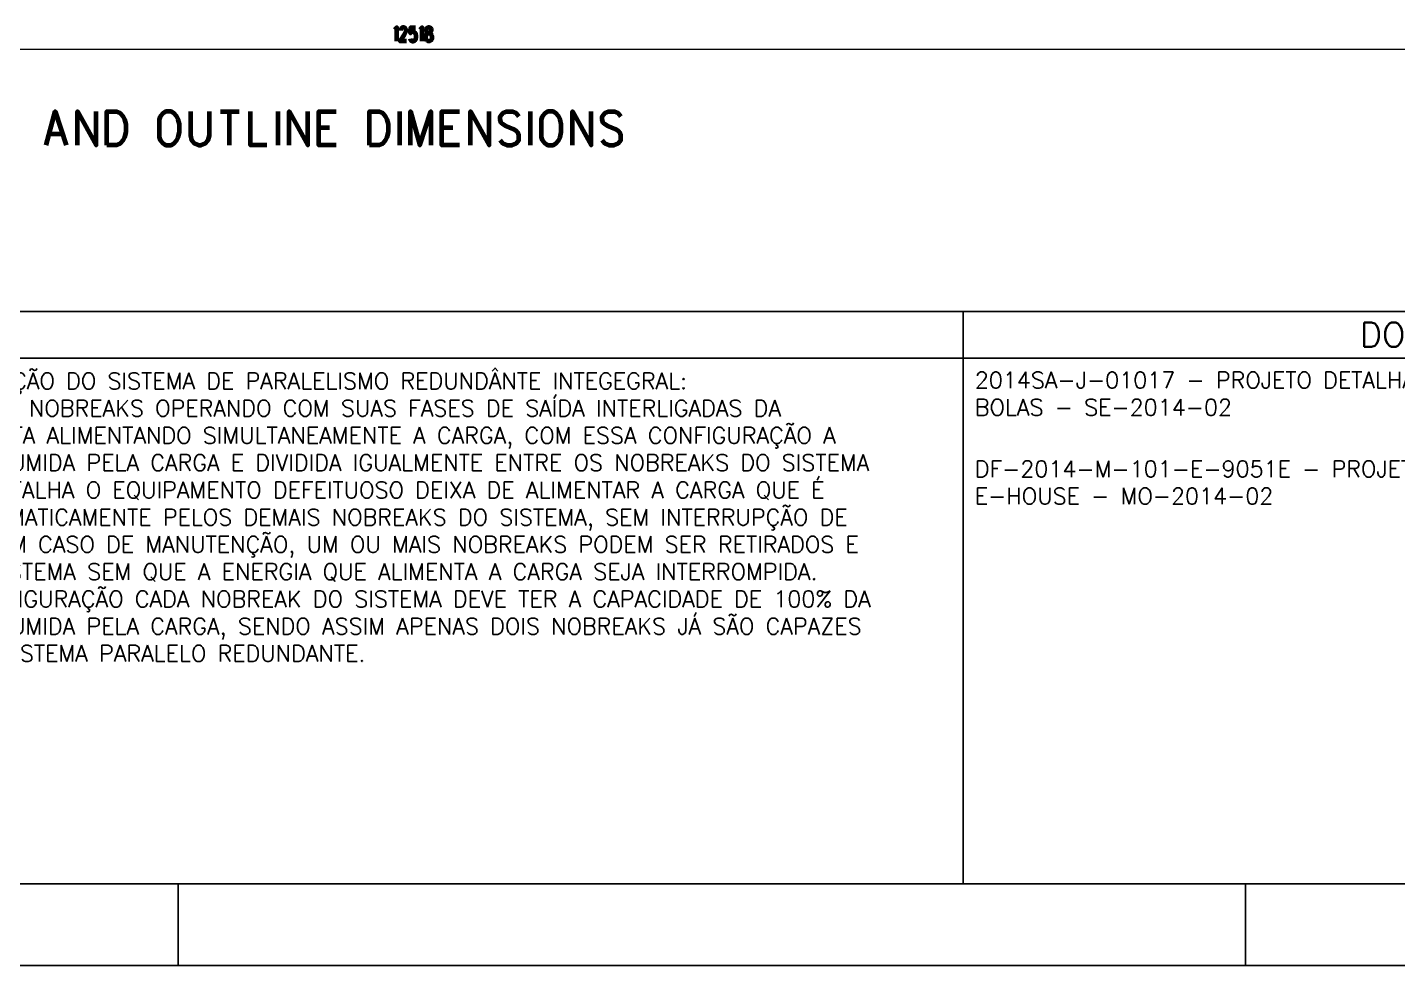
# Model space of a CAD drawing. Header units: metres. Extents: x 1223 to 5739, y -151236 to 19014.
# Drawn here: x 5089.5 to 5257, y -151236.4 to -151121.7 of the extents above; entities that cross this region are included whole.
import ezdxf
from ezdxf.enums import TextEntityAlignment as Align

# ---------------------------------------------------------------- set-up
doc = ezdxf.new("R2010")
doc.units = ezdxf.units.M
for name, color, linetype in [('FRL2', 2, 'Continuous'), ('FRL4', 4, 'Continuous'), ('FRL5', 5, 'Continuous'), ('FRL6', 6, 'Continuous'), ('FRL7', 7, 'Continuous'), ('FRR120', 5, 'Continuous'), ('FRR140', 5, 'Continuous'), ('FRR175', 1, 'Continuous'), ('FRR80', 3, 'Continuous'), ('JR80', 3, 'Continuous'), ('PDF_Geometry', 7, 'Continuous')]:
    doc.layers.add(name, color=color, linetype=linetype)
doc.styles.add('R120', font='simplex.shx', dxfattribs={"height": 3})
doc.styles.add('R140', font='simplex.shx', dxfattribs={"height": 3.5})
doc.styles.add('R80', font='simplex.shx', dxfattribs={"height": 2})

# ---------------------------------------------------------------- blocks, each defined once
blk = doc.blocks.new('A1')
at = {"layer": 'FRL2'}
for p, q in [((210, 10), (210, 0)), ((340.5, 10), (340.5, 0))]:
    blk.add_line(p, q, dxfattribs=at)
at = {"layer": 'FRL4', "linetype": 'Continuous'}
blk.add_line((25, 74.3), (471, 74.3), dxfattribs=at)
at = {"layer": 'FRL5'}
blk.add_line((25, 80), (831, 80), dxfattribs=at)
at = {"layer": 'FRL5', "linetype": 'Continuous'}
blk.add_line((306, 10), (306, 80), dxfattribs=at)
at = {"layer": 'FRL6', "linetype": 'Continuous'}
blk.add_line((25, 10), (831, 10), dxfattribs=at)
at = {"layer": 'FRL7', "linetype": 'Continuous'}
blk.add_line((0, 0), (841, 0), dxfattribs=at)
at = {"layer": 'FRR120', "style": 'R120'}
blk.add_text('DOCUMENTOS DE REFERÊNCIA', height=3, dxfattribs=at).set_placement((354.52, 75.68))
for tag, p in [('FASE_DO_PROJETO', (659, 46.29)), ('ÁREA_E/OU_SUBÁREA', (659, 40.79)), ('TÍTULO_DO_DESENHO', (659, 35.29)), ('SUBTÍTULO_1_DO_DESENHO', (659, 29.79)), ('SUBTÍTULO_2_DO_DESENHO', (659, 24.29))]:
    blk.add_attdef(tag, p, '', height=3, dxfattribs=at)
at = {"layer": 'FRR140', "style": 'R140', "width": 0.91}
for tag, p in [('NÚMERO_DA_CONTRATADA', (687.72, 12.6)), ('NUMERO_VALE', (752.89, 12.6))]:
    blk.add_attdef(tag, p, '', height=3.5, dxfattribs=at)
for tag, p in [('REVISÃO', (823.5, 14.68)), ('ESCALA', (671, 14.35))]:
    blk.add_attdef(tag, text='', height=3.5, dxfattribs=at).set_placement(p, align=Align.MIDDLE)
at = {"layer": 'FRR175', "style": 'R120'}
for tag, p in [('CLASSIFICAÇÃO', (811.83, 67.73)), ('PROJETO', (716.31, 53.59)), ('N_PROJ_SE', (793.5, 53.59)), ('N_CONTRATO', (796.97, 47.3))]:
    blk.add_attdef(tag, text='', height=3, dxfattribs=at).set_placement(p, align=Align.MIDDLE_CENTER)
at = {"layer": 'FRR80', "style": 'R80'}
for tag, p in [('8A_REV', (476, 77.07)), ('EMIS.', (486, 77.07)), ('PROJ.', (585, 77.07)), ('DES.', (597, 77.07)), ('VER.', (609, 77.07)), ('APR.', (621, 77.07)), ('AUT.', (633.01, 77.07)), ('7A_REV', (476, 71.37)), ('EMIS.', (486, 71.37)), ('PROJ.', (585, 71.37)), ('DES.', (597, 71.37)), ('VER.', (609, 71.37)), ('APR.', (621, 71.37)), ('AUT.', (633.01, 71.37)), ('6A_REV', (476, 65.67)), ('EMIS.', (486, 65.67)), ('PROJ.', (585, 65.67)), ('DES.', (597, 65.67)), ('VER.', (609, 65.67)), ('APR.', (621, 65.67)), ('AUT.', (633.01, 65.67)), ('5A_REV', (476, 59.97)), ('EMIS.', (486, 59.97)), ('PROJ.', (585, 59.97)), ('DES.', (597, 59.97)), ('VER.', (609, 59.97)), ('APR.', (621, 59.97)), ('AUT.', (633.01, 59.97)), ('4A_REV', (476, 54.27)), ('EMIS.', (486, 54.27)), ('PROJ.', (585, 54.27)), ('DES.', (597, 54.27)), ('VER.', (609, 54.27)), ('APR.', (621, 54.27)), ('AUT.', (633.01, 54.27)), ('3A_REV', (476, 48.57)), ('EMIS.', (486, 48.57)), ('PROJ.', (585, 48.57)), ('DES.', (597, 48.57)), ('VER.', (609, 48.57)), ('APR.', (621, 48.57)), ('AUT.', (633.01, 48.57)), ('2A_REV', (476, 42.87)), ('EMIS.', (486, 42.87)), ('PROJ.', (585, 42.87)), ('DES.', (597, 42.87)), ('VER.', (609, 42.87)), ('APR.', (621, 42.87)), ('AUT.', (633.01, 42.87)), ('1a_REV', (476, 37.17)), ('EMIS.', (486, 37.17)), ('PROJ.', (585, 37.17)), ('DES.', (597, 37.17)), ('VER.', (609, 37.17)), ('APR.', (621, 37.17)), ('AUT.', (633.01, 37.17))]:
    blk.add_attdef(tag, text='', height=2, dxfattribs=at).set_placement(p, align=Align.MIDDLE)
for p in [(492.61, 76.08), (492.61, 70.38), (492.61, 64.68), (492.61, 58.98), (492.61, 53.28), (492.61, 47.58), (492.61, 41.88), (492.61, 36.18)]:
    blk.add_attdef('DESCRIÇÃO_DA_REVISÃO', p, '', height=2, dxfattribs=at)
at = {"layer": 'FRR80', "style": 'R80', "width": 0.85}
for p in [(648, 77.07), (648, 71.37), (648, 65.67), (648, 59.97), (648, 54.27), (648, 48.57), (648, 42.87), (648, 37.17)]:
    blk.add_attdef('DATA', text='', height=2, dxfattribs=at).set_placement(p, align=Align.MIDDLE)

msp = doc.modelspace()

# ---------------------------------------------------------------- linework, layer by layer
at = {"layer": 'PDF_Geometry', "color": 8, "lineweight": 70}
for points in [[(5134.637, -151123.32), (5134.637, -151121.653), (5134.352, -151121.958)], [(5135.815, -151123.32), (5135.063, -151123.32), (5135.592, -151122.527), (5135.714, -151122.283), (5135.775, -151122.121), (5135.775, -151121.958), (5135.714, -151121.796), (5135.653, -151121.735), (5135.551, -151121.653), (5135.327, -151121.653), (5135.226, -151121.735), (5135.185, -151121.796), (5135.104, -151121.958), (5135.104, -151122.04)], [(5136.262, -151122.995), (5136.303, -151123.157), (5136.364, -151123.238), (5136.526, -151123.32), (5136.689, -151123.32), (5136.852, -151123.238), (5136.973, -151123.076), (5137.014, -151122.832), (5137.014, -151122.669), (5136.973, -151122.446), (5136.852, -151122.283), (5136.689, -151122.202), (5136.526, -151122.202), (5136.364, -151122.283), (5136.303, -151122.365), (5136.364, -151121.653), (5136.912, -151121.653)], [(5137.746, -151123.32), (5137.746, -151121.653), (5137.461, -151121.958)]]:
    msp.add_lwpolyline(points, dxfattribs=at)
msp.add_lwpolyline([(5138.294, -151123.238), (5138.233, -151123.157), (5138.193, -151122.995), (5138.193, -151122.751), (5138.233, -151122.609), (5138.335, -151122.446), (5138.497, -151122.365), (5138.721, -151122.283), (5138.823, -151122.202), (5138.884, -151122.04), (5138.884, -151121.877), (5138.823, -151121.735), (5138.66, -151121.653), (5138.457, -151121.653), (5138.294, -151121.735), (5138.233, -151121.877), (5138.233, -151122.04), (5138.294, -151122.202), (5138.396, -151122.283), (5138.599, -151122.365), (5138.762, -151122.446), (5138.884, -151122.609), (5138.944, -151122.751), (5138.944, -151122.995), (5138.884, -151123.157), (5138.823, -151123.238), (5138.66, -151123.32), (5138.457, -151123.32)], close=True, dxfattribs=at)
at = {"layer": 'PDF_Geometry', "color": 8, "lineweight": 13}
msp.add_lwpolyline([(4986.605, -151124.336), (5286.692, -151124.336)], dxfattribs=at)
at = {"layer": 'PDF_Geometry', "color": 8, "lineweight": 158}
for points in [[(5091.761, -151136.04), (5092.879, -151131.956), (5094.22, -151136.04)], [(5095.581, -151136.04), (5095.581, -151131.956), (5097.878, -151136.04), (5097.878, -151131.956)], [(5109.399, -151131.956), (5109.399, -151134.862), (5109.541, -151135.451), (5109.887, -151135.837), (5110.374, -151136.04), (5110.7, -151136.04), (5111.187, -151135.837), (5111.553, -151135.451), (5111.716, -151134.862), (5111.716, -151131.956)], [(5113.077, -151131.956), (5115.373, -151131.956)], [(5114.195, -151136.04), (5114.195, -151131.956)], [(5118.767, -151136.04), (5116.755, -151136.04), (5116.755, -151131.956)], [(5120.128, -151136.04), (5120.128, -151131.956)], [(5121.469, -151136.04), (5121.469, -151131.956), (5123.765, -151136.04), (5123.765, -151131.956)], [(5127.22, -151136.04), (5125.086, -151136.04), (5125.086, -151131.956), (5127.22, -151131.956)], [(5135.002, -151136.04), (5135.002, -151131.956)], [(5136.323, -151136.04), (5136.323, -151131.956), (5137.461, -151136.04), (5138.802, -151131.956), (5138.802, -151136.04)], [(5142.297, -151136.04), (5140.143, -151136.04), (5140.143, -151131.956), (5142.297, -151131.956)], [(5143.659, -151136.04), (5143.659, -151131.956), (5145.955, -151136.04), (5145.955, -151131.956)], [(5147.276, -151135.451), (5147.601, -151135.837), (5148.089, -151136.04), (5148.739, -151136.04), (5149.247, -151135.837), (5149.572, -151135.451), (5149.572, -151134.862), (5149.409, -151134.475), (5149.247, -151134.293), (5148.901, -151134.089), (5147.926, -151133.703), (5147.601, -151133.5), (5147.418, -151133.317), (5147.276, -151132.931), (5147.276, -151132.545), (5147.601, -151132.139), (5148.089, -151131.956), (5148.739, -151131.956), (5149.247, -151132.139), (5149.572, -151132.545)], [(5150.974, -151136.04), (5150.974, -151131.956)], [(5156.115, -151136.04), (5156.115, -151131.956), (5158.431, -151136.04), (5158.431, -151131.956)], [(5159.752, -151135.451), (5160.077, -151135.837), (5160.565, -151136.04), (5161.215, -151136.04), (5161.723, -151135.837), (5162.048, -151135.451), (5162.048, -151134.862), (5161.886, -151134.475), (5161.723, -151134.293), (5161.378, -151134.089), (5160.403, -151133.703), (5160.077, -151133.5), (5159.874, -151133.317), (5159.752, -151132.931), (5159.752, -151132.545), (5160.077, -151132.139), (5160.565, -151131.956), (5161.215, -151131.956), (5161.723, -151132.139), (5162.048, -151132.545)], [(5125.086, -151133.906), (5126.407, -151133.906)], [(5140.143, -151133.906), (5141.485, -151133.906)], [(5092.086, -151134.679), (5093.732, -151134.679)]]:
    msp.add_lwpolyline(points, dxfattribs=at)
for points in [[(5099.198, -151136.04), (5099.198, -151131.956), (5100.336, -151131.956), (5100.824, -151132.139), (5101.19, -151132.545), (5101.352, -151132.931), (5101.495, -151133.5), (5101.495, -151134.475), (5101.352, -151135.065), (5101.19, -151135.451), (5100.824, -151135.837), (5100.336, -151136.04)], [(5106.067, -151135.837), (5106.392, -151136.04), (5107.042, -151136.04), (5107.367, -151135.837), (5107.733, -151135.451), (5107.895, -151135.065), (5108.058, -151134.475), (5108.058, -151133.5), (5107.895, -151132.931), (5107.733, -151132.545), (5107.367, -151132.139), (5107.042, -151131.956), (5106.392, -151131.956), (5106.067, -151132.139), (5105.721, -151132.545), (5105.579, -151132.931), (5105.579, -151133.5), (5105.579, -151134.475), (5105.579, -151135.065), (5105.721, -151135.451)], [(5131.304, -151136.04), (5131.304, -151131.956), (5132.442, -151131.956), (5132.93, -151132.139), (5133.275, -151132.545), (5133.438, -151132.931), (5133.6, -151133.5), (5133.6, -151134.475), (5133.438, -151135.065), (5133.275, -151135.451), (5132.93, -151135.837), (5132.442, -151136.04)], [(5152.782, -151135.837), (5153.108, -151136.04), (5153.758, -151136.04), (5154.083, -151135.837), (5154.449, -151135.451), (5154.611, -151135.065), (5154.754, -151134.475), (5154.754, -151133.5), (5154.611, -151132.931), (5154.449, -151132.545), (5154.083, -151132.139), (5153.758, -151131.956), (5153.108, -151131.956), (5152.782, -151132.139), (5152.437, -151132.545), (5152.295, -151132.931), (5152.295, -151133.5), (5152.295, -151134.475), (5152.295, -151135.065), (5152.437, -151135.451)]]:
    msp.add_lwpolyline(points, close=True, dxfattribs=at)

# ---------------------------------------------------------------- block references
at = {"rotation": 360}
msp.add_blockref('A1', (4897.92, -151236.421), dxfattribs=at)

# ---------------------------------------------------------------- texts
at = {"layer": 'JR80', "char_height": 2, "attachment_point": 1, "style": 'R80'}
for s, insert, width in [('\\A1;7 - CONFIGURAÇÃO DO SISTEMA DE PARALELISMO REDUNDÂNTE INTEGEGRAL:\\P- DOIS OU MAIS NOBREAKS OPERANDO COM SUAS FASES DE SAÍDA INTERLIGADAS DA MANEIRA CORRETA ALIMENTANDO SIMULTANEAMENTE A CARGA, COM ESSA CONFIGURAÇÃO A POTÊNCIA CONSUMIDA PELA CARGA E DIVIDIDA IGUALMENTE ENTRE OS NOBREAKS DO SISTEMA E EM CASO DE FALHA O EQUIPAMENTO DEFEITUOSO DEIXA DE ALIMENTAR A CARGA QUE É ASSUMIDA AUTOMATICAMENTE PELOS DEMAIS NOBREAKS DO SISTEMA, SEM INTERRUPÇÃO DE ALIMENTAÇÃO. EM CASO DE MANUTENÇÃO, UM OU MAIS NOBREAKS PODEM SER RETIRADOS E INSERIDO NO SISTEMA SEM QUE A ENERGIA QUE ALIMENTA A CARGA SEJA INTERROMPIDA. COM ESSA CONFIGURAÇÃO CADA NOBREAK DO SISTEMA DEVE TER A CAPACIDADE DE 100% DA POTÊNCIA CONSUMIDA PELA CARGA, SENDO ASSIM APENAS DOIS NOBREAKS JÁ SÃO CAPAZES DE FORMAR O SISTEMA PARALELO REDUNDANTE.', (5066.09, -151163.901), 137.26688), ('\\A1;\\Fsimplex.shx|c1;2014SA-J-01017 - PROJETO DETALHADO - 12 MTPA - DIAGRAMA DE INTERLIGAÇÃO DO MOINHO DE BOLAS - SE-2014-02 ', (5205.332, -151163.8), 158.97742), ('\\A1;\\Fsimplex.shx|c1;DF-2014-M-101-E-9051E - PROJETO DETALHADO - 12 MTPA - SUBESTAÇÃO DO MOINHO DE BOLAS - E-HOUSE - MO-2014-02 ', (5205.332, -151174.658), 158.97742)]:
    msp.add_mtext(s, dxfattribs=dict(at, insert=insert, width=width))

doc.saveas('drawing.dxf')
